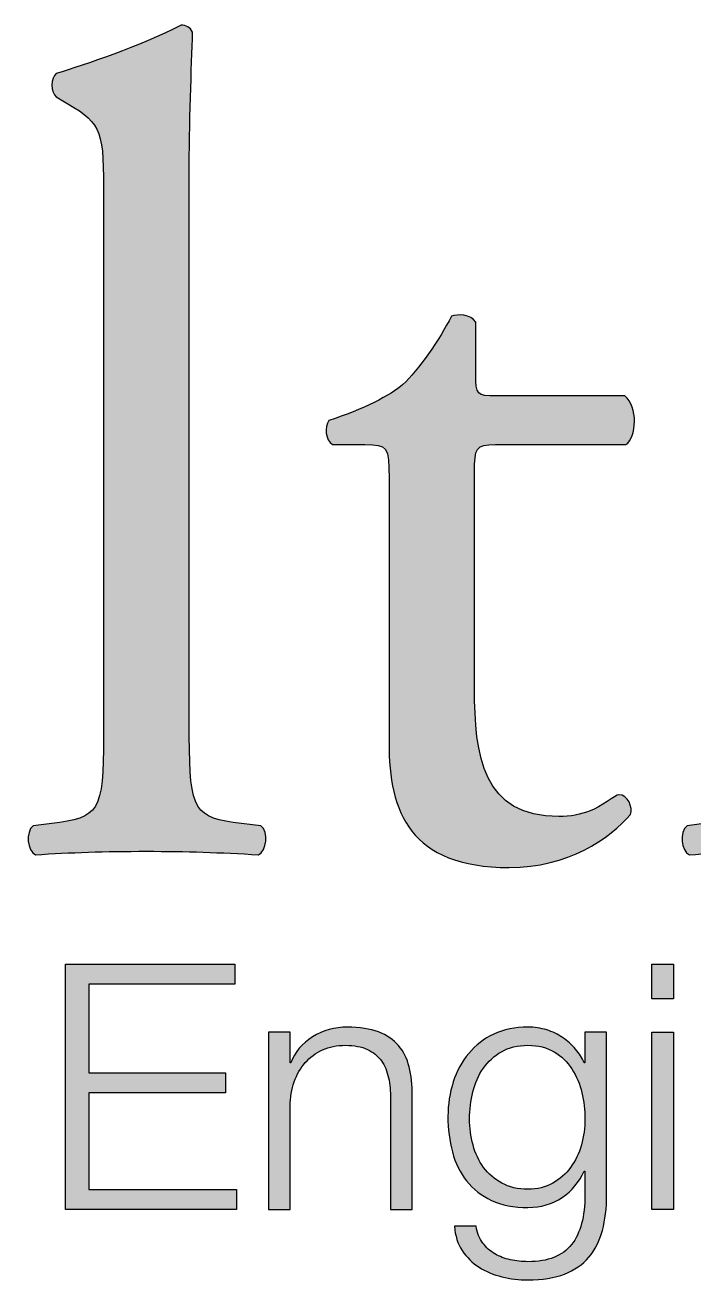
# Paper-space layout 'A0mask' of a CAD drawing. Extents: x 0 to 1153, y 0 to 810.
# Drawn here: x 1024 to 1034.93, y 79.22 to 99.73 of the extents above; entities that cross this region are included whole.
import ezdxf
from ezdxf.enums import TextEntityAlignment as Align

# ---------------------------------------------------------------- set-up
doc = ezdxf.new("R2010")
doc.units = 0
doc.layers.get('0').update_dxf_attribs({"linetype": 'CONTINUOUS'})
doc.layers.get('Defpoints').update_dxf_attribs({"linetype": 'CONTINUOUS'})
doc.layers.add('JPP_Mask', color=7, linetype='CONTINUOUS')
doc.styles.add('JPP', font='arial.ttf')

# ---------------------------------------------------------------- blocks, each defined once
blk = doc.blocks.new('A0mask')
at = {"true_color": 0x0081c6}
h = blk.add_hatch(color=142, dxfattribs=at)
edge = h.paths.add_edge_path()
edge.add_spline(control_points=[(1026.678, 88.342), (1026.678, 88.342), (1026.678, 90.576), (1026.678, 92.809)], knot_values=[15.5, 15.5, 15.5, 15.5, 16, 16, 16, 16], degree=3, periodic=0)
edge.add_spline(control_points=[(1026.678, 92.809), (1026.678, 95.042), (1026.678, 97.275), (1026.678, 97.275), (1026.678, 98.106), (1026.715, 99.051), (1026.734, 99.617)], knot_values=[14, 14, 14, 14, 14.5, 14.5, 14.5, 15.5, 15.5, 15.5, 15.5], degree=3, periodic=0)
edge.add_spline(control_points=[(1026.734, 99.617), (1026.696, 99.693), (1026.621, 99.731), (1026.545, 99.731)], knot_values=[13, 13, 13, 13, 14, 14, 14, 14], degree=3, periodic=0)
edge.add_spline(control_points=[(1026.545, 99.731), (1025.865, 99.372), (1024.978, 99.089), (1024.506, 98.937)], knot_values=[12, 12, 12, 12, 13, 13, 13, 13], degree=3, periodic=0)
edge.add_spline(control_points=[(1024.506, 98.937), (1024.411, 98.88), (1024.411, 98.617), (1024.506, 98.559)], knot_values=[11, 11, 11, 11, 12, 12, 12, 12], degree=3, periodic=0)
edge.add_spline(control_points=[(1024.506, 98.559), (1024.506, 98.559), (1024.695, 98.446), (1024.695, 98.446), (1025.261, 98.106), (1025.28, 97.993), (1025.28, 96.879)], knot_values=[9, 9, 9, 9, 10, 10, 10, 11, 11, 11, 11], degree=3, periodic=0)
edge.add_spline(control_points=[(1025.28, 96.879), (1025.28, 96.879), (1025.28, 88.342), (1025.28, 88.342), (1025.28, 86.983), (1025.261, 86.794), (1024.563, 86.7)], knot_values=[7, 7, 7, 7, 8, 8, 8, 9, 9, 9, 9], degree=3, periodic=0)
edge.add_spline(control_points=[(1024.563, 86.7), (1024.563, 86.7), (1024.128, 86.643), (1024.128, 86.643), (1023.996, 86.548), (1024.034, 86.228), (1024.165, 86.171)], knot_values=[5, 5, 5, 5, 6, 6, 6, 7, 7, 7, 7], degree=3, periodic=0)
edge.add_spline(control_points=[(1024.165, 86.171), (1024.732, 86.208), (1025.299, 86.228), (1025.979, 86.228)], knot_values=[4, 4, 4, 4, 5, 5, 5, 5], degree=3, periodic=0)
edge.add_spline(control_points=[(1025.979, 86.228), (1026.64, 86.228), (1027.187, 86.208), (1027.811, 86.171)], knot_values=[3, 3, 3, 3, 4, 4, 4, 4], degree=3, periodic=0)
edge.add_spline(control_points=[(1027.811, 86.171), (1027.943, 86.228), (1027.981, 86.548), (1027.849, 86.643)], knot_values=[2, 2, 2, 2, 3, 3, 3, 3], degree=3, periodic=0)
edge.add_spline(control_points=[(1027.849, 86.643), (1027.849, 86.643), (1027.395, 86.7), (1027.395, 86.7), (1026.715, 86.794), (1026.678, 86.983), (1026.678, 88.342)], knot_values=[0, 0, 0, 0, 1, 1, 1, 2, 2, 2, 2], degree=3, periodic=0)
h = blk.add_hatch(color=142, dxfattribs=at)
edge = h.paths.add_edge_path()
edge.add_spline(control_points=[(1031.342, 88.89), (1031.342, 88.89), (1031.342, 92.422), (1031.342, 92.422), (1031.342, 92.818), (1031.361, 92.875), (1031.682, 92.875)], knot_values=[0, 0, 0, 0, 1, 1, 1, 2, 2, 2, 2], degree=3, periodic=0)
edge.add_spline(control_points=[(1031.682, 92.875), (1031.682, 92.875), (1032.215, 92.875), (1032.749, 92.875)], knot_values=[19.5, 19.5, 19.5, 19.5, 20, 20, 20, 20], degree=3, periodic=0)
edge.add_spline(control_points=[(1032.749, 92.875), (1033.282, 92.875), (1033.816, 92.875), (1033.816, 92.875), (1033.986, 92.988), (1034.024, 93.498), (1033.797, 93.669)], knot_values=[18, 18, 18, 18, 18.5, 18.5, 18.5, 19.5, 19.5, 19.5, 19.5], degree=3, periodic=0)
edge.add_spline(control_points=[(1033.797, 93.669), (1033.797, 93.669), (1031.7, 93.669), (1031.7, 93.669), (1031.38, 93.669), (1031.361, 93.687), (1031.361, 94.027)], knot_values=[16, 16, 16, 16, 17, 17, 17, 18, 18, 18, 18], degree=3, periodic=0)
edge.add_spline(control_points=[(1031.361, 94.027), (1031.361, 94.027), (1031.361, 94.877), (1031.361, 94.877), (1031.285, 95.009), (1031.059, 95.009), (1030.964, 94.971)], knot_values=[14, 14, 14, 14, 15, 15, 15, 16, 16, 16, 16], degree=3, periodic=0)
edge.add_spline(control_points=[(1030.964, 94.971), (1030.775, 94.594), (1030.416, 94.084), (1030.171, 93.857)], knot_values=[13, 13, 13, 13, 14, 14, 14, 14], degree=3, periodic=0)
edge.add_spline(control_points=[(1030.171, 93.857), (1029.982, 93.687), (1029.51, 93.441), (1028.962, 93.271)], knot_values=[12, 12, 12, 12, 13, 13, 13, 13], degree=3, periodic=0)
edge.add_spline(control_points=[(1028.962, 93.271), (1028.886, 93.158), (1028.905, 92.95), (1029.019, 92.875)], knot_values=[11, 11, 11, 11, 12, 12, 12, 12], degree=3, periodic=0)
edge.add_spline(control_points=[(1029.019, 92.875), (1029.019, 92.875), (1029.548, 92.875), (1029.548, 92.875), (1029.925, 92.875), (1029.944, 92.837), (1029.944, 92.327)], knot_values=[9, 9, 9, 9, 10, 10, 10, 11, 11, 11, 11], degree=3, periodic=0)
edge.add_spline(control_points=[(1029.944, 92.327), (1029.944, 92.327), (1029.944, 88.002), (1029.944, 88.002), (1029.944, 86.869), (1030.284, 85.963), (1031.908, 85.963)], knot_values=[7, 7, 7, 7, 8, 8, 8, 9, 9, 9, 9], degree=3, periodic=0)
edge.add_spline(control_points=[(1031.908, 85.963), (1032.871, 85.963), (1033.552, 86.435), (1033.892, 86.832)], knot_values=[6, 6, 6, 6, 7, 7, 7, 7], degree=3, periodic=0)
edge.add_spline(control_points=[(1033.892, 86.832), (1033.93, 86.945), (1033.853, 87.152), (1033.702, 87.152)], knot_values=[5, 5, 5, 5, 6, 6, 6, 6], degree=3, periodic=0)
edge.add_spline(control_points=[(1033.702, 87.152), (1033.646, 87.152), (1033.4, 86.945), (1033.23, 86.888)], knot_values=[4, 4, 4, 4, 5, 5, 5, 5], degree=3, periodic=0)
edge.add_spline(control_points=[(1033.23, 86.888), (1033.079, 86.832), (1032.909, 86.794), (1032.72, 86.794)], knot_values=[3, 3, 3, 3, 4, 4, 4, 4], degree=3, periodic=0)
edge.add_spline(control_points=[(1032.72, 86.794), (1031.474, 86.794), (1031.342, 87.794), (1031.342, 88.89)], knot_values=[2, 2, 2, 2, 3, 3, 3, 3], degree=3, periodic=0)
h = blk.add_hatch(color=142, dxfattribs=at)
edge = h.paths.add_edge_path()
edge.add_spline(control_points=[(1037.328, 88.342), (1037.328, 88.342), (1037.328, 91.742), (1037.328, 91.742), (1037.328, 92.516), (1037.366, 93.423), (1037.404, 94.084)], knot_values=[5, 5, 5, 5, 6, 6, 6, 7, 7, 7, 7], degree=3, periodic=0)
edge.add_spline(control_points=[(1037.404, 94.084), (1037.385, 94.159), (1037.31, 94.197), (1037.215, 94.197)], knot_values=[4, 4, 4, 4, 5, 5, 5, 5], degree=3, periodic=0)
edge.add_spline(control_points=[(1037.215, 94.197), (1036.78, 93.914), (1035.703, 93.423), (1035.269, 93.271)], knot_values=[3, 3, 3, 3, 4, 4, 4, 4], degree=3, periodic=0)
edge.add_spline(control_points=[(1035.269, 93.271), (1035.175, 93.215), (1035.175, 93.007), (1035.251, 92.932)], knot_values=[2, 2, 2, 2, 3, 3, 3, 3], degree=3, periodic=0)
edge.add_spline(control_points=[(1035.251, 92.932), (1035.251, 92.932), (1035.42, 92.818), (1035.42, 92.818), (1035.93, 92.479), (1035.93, 92.384), (1035.93, 91.648)], knot_values=[0, 0, 0, 0, 1, 1, 1, 2, 2, 2, 2], degree=3, periodic=0)
edge.add_spline(control_points=[(1035.93, 91.648), (1035.93, 91.648), (1035.93, 90.821), (1035.93, 89.995)], knot_values=[15.5, 15.5, 15.5, 15.5, 16, 16, 16, 16], degree=3, periodic=0)
edge.add_spline(control_points=[(1035.93, 89.995), (1035.93, 89.169), (1035.93, 88.342), (1035.93, 88.342), (1035.93, 86.983), (1035.912, 86.794), (1035.212, 86.7)], knot_values=[14, 14, 14, 14, 14.5, 14.5, 14.5, 15.5, 15.5, 15.5, 15.5], degree=3, periodic=0)
edge.add_spline(control_points=[(1035.212, 86.7), (1035.212, 86.7), (1034.816, 86.643), (1034.816, 86.643), (1034.683, 86.548), (1034.721, 86.228), (1034.854, 86.171)], knot_values=[12, 12, 12, 12, 13, 13, 13, 14, 14, 14, 14], degree=3, periodic=0)
edge.add_spline(control_points=[(1034.854, 86.171), (1035.382, 86.208), (1035.95, 86.228), (1036.629, 86.228)], knot_values=[11, 11, 11, 11, 12, 12, 12, 12], degree=3, periodic=0)
edge.add_spline(control_points=[(1036.629, 86.228), (1037.291, 86.228), (1037.838, 86.208), (1038.404, 86.171)], knot_values=[10, 10, 10, 10, 11, 11, 11, 11], degree=3, periodic=0)
edge.add_spline(control_points=[(1038.404, 86.171), (1038.536, 86.228), (1038.575, 86.548), (1038.442, 86.643)], knot_values=[9, 9, 9, 9, 10, 10, 10, 10], degree=3, periodic=0)
edge.add_spline(control_points=[(1038.442, 86.643), (1038.442, 86.643), (1038.046, 86.7), (1038.046, 86.7), (1037.366, 86.794), (1037.328, 86.983), (1037.328, 88.342)], knot_values=[7, 7, 7, 7, 8, 8, 8, 9, 9, 9, 9], degree=3, periodic=0)
at = {"true_color": 0x004a91}
for points in [[(1027.27, 82.608), (1025.036, 82.608), (1025.036, 84.056), (1027.422, 84.056), (1027.422, 84.382), (1024.654, 84.382), (1024.654, 80.374), (1027.45, 80.374), (1027.45, 80.699), (1025.036, 80.699), (1025.036, 82.282), (1027.27, 82.282)], [(1034.596, 84.382), (1034.242, 84.382), (1034.242, 83.815), (1034.596, 83.815)], [(1034.596, 83.27), (1034.242, 83.27), (1034.242, 80.374), (1034.596, 80.374)]]:
    blk.add_hatch(color=154, dxfattribs=at).paths.add_polyline_path(points)
h = blk.add_hatch(color=154, dxfattribs=at)
edge = h.paths.add_edge_path()
edge.add_spline(control_points=[(1030.099, 83.054), (1030.017, 83.149), (1029.907, 83.223), (1029.771, 83.276)], knot_values=[5, 5, 5, 5, 6, 6, 6, 6], degree=3, periodic=0)
edge.add_spline(control_points=[(1029.771, 83.276), (1029.634, 83.328), (1029.465, 83.354), (1029.263, 83.354)], knot_values=[4, 4, 4, 4, 5, 5, 5, 5], degree=3, periodic=0)
edge.add_spline(control_points=[(1029.263, 83.354), (1029.057, 83.354), (1028.868, 83.301), (1028.696, 83.194)], knot_values=[3, 3, 3, 3, 4, 4, 4, 4], degree=3, periodic=0)
edge.add_spline(control_points=[(1028.696, 83.194), (1028.524, 83.088), (1028.404, 82.947), (1028.337, 82.771)], knot_values=[2, 2, 2, 2, 3, 3, 3, 3], degree=3, periodic=0)
edge.add_spline(control_points=[(1028.337, 82.771), (1028.337, 82.771), (1028.326, 82.771), (1028.326, 82.771)], knot_values=[1.00001, 1.00001, 1.00001, 1.00001, 2, 2, 2, 2], degree=3, periodic=0)
edge.add_spline(control_points=[(1028.326, 82.771), (1028.326, 82.771), (1028.326, 82.895), (1028.326, 83.02)], knot_values=[0.5, 0.5, 0.5, 0.5, 1, 1, 1, 1], degree=3, periodic=0)
edge.add_spline(control_points=[(1028.326, 83.02), (1028.326, 83.145), (1028.326, 83.27), (1028.326, 83.27), (1028.326, 83.27), (1028.303, 83.27), (1028.27, 83.27)], knot_values=[22.749965, 22.749965, 22.749965, 22.749965, 23.249965, 23.249965, 23.249965, 23.5, 23.5, 23.5, 23.5], degree=3, periodic=0)
edge.add_spline(control_points=[(1028.27, 83.27), (1028.237, 83.27), (1028.193, 83.27), (1028.149, 83.27)], knot_values=[22.49997, 22.49997, 22.49997, 22.49997, 22.749965, 22.749965, 22.749965, 22.749965], degree=3, periodic=0)
edge.add_spline(control_points=[(1028.149, 83.27), (1028.127, 83.27), (1028.105, 83.27), (1028.084, 83.27)], knot_values=[22.374972, 22.374972, 22.374972, 22.374972, 22.49997, 22.49997, 22.49997, 22.49997], degree=3, periodic=0)
edge.add_spline(control_points=[(1028.084, 83.27), (1028.063, 83.27), (1028.044, 83.27), (1028.027, 83.27)], knot_values=[22.249975, 22.249975, 22.249975, 22.249975, 22.374972, 22.374972, 22.374972, 22.374972], degree=3, periodic=0)
edge.add_spline(control_points=[(1028.027, 83.27), (1028.019, 83.27), (1028.011, 83.27), (1028.005, 83.27)], knot_values=[22.187476, 22.187476, 22.187476, 22.187476, 22.249975, 22.249975, 22.249975, 22.249975], degree=3, periodic=0)
edge.add_spline(control_points=[(1028.005, 83.27), (1027.998, 83.27), (1027.992, 83.27), (1027.987, 83.27)], knot_values=[22.124977, 22.124977, 22.124977, 22.124977, 22.187476, 22.187476, 22.187476, 22.187476], degree=3, periodic=0)
edge.add_spline(control_points=[(1027.972, 83.27), (1027.972, 83.27), (1027.972, 83.27), (1027.972, 83.27), (1027.972, 83.27), (1027.972, 83.27), (1027.972, 83.27)], knot_values=[21.99998, 21.99998, 21.99998, 21.99998, 22.001425, 22.001425, 22.001425, 22.001445, 22.001445, 22.001445, 22.001445], degree=3, periodic=0)
edge.add_spline(control_points=[(1027.972, 83.27), (1027.972, 83.27), (1027.972, 82.546), (1027.972, 81.822)], knot_values=[21.49999, 21.49999, 21.49999, 21.49999, 21.99998, 21.99998, 21.99998, 21.99998], degree=3, periodic=0)
edge.add_spline(control_points=[(1027.972, 81.822), (1027.972, 81.098), (1027.972, 80.374), (1027.972, 80.374), (1027.972, 80.374), (1027.972, 80.374), (1027.972, 80.374)], knot_values=[20.999023, 20.999023, 20.999023, 20.999023, 21.499013, 21.499013, 21.499013, 21.49999, 21.49999, 21.49999, 21.49999], degree=3, periodic=0)
edge.add_spline(control_points=[(1027.981, 80.374), (1027.983, 80.374), (1027.985, 80.374), (1027.987, 80.374)], knot_values=[20.875003, 20.875003, 20.875003, 20.875003, 20.906252, 20.906252, 20.906252, 20.906252], degree=3, periodic=0)
edge.add_spline(control_points=[(1027.987, 80.374), (1027.992, 80.374), (1027.998, 80.374), (1028.005, 80.374)], knot_values=[20.812504, 20.812504, 20.812504, 20.812504, 20.875003, 20.875003, 20.875003, 20.875003], degree=3, periodic=0)
edge.add_spline(control_points=[(1028.005, 80.374), (1028.011, 80.374), (1028.019, 80.374), (1028.027, 80.374)], knot_values=[20.750005, 20.750005, 20.750005, 20.750005, 20.812504, 20.812504, 20.812504, 20.812504], degree=3, periodic=0)
edge.add_spline(control_points=[(1028.027, 80.374), (1028.044, 80.374), (1028.063, 80.374), (1028.084, 80.374)], knot_values=[20.625007, 20.625007, 20.625007, 20.625007, 20.750005, 20.750005, 20.750005, 20.750005], degree=3, periodic=0)
edge.add_spline(control_points=[(1028.084, 80.374), (1028.105, 80.374), (1028.127, 80.374), (1028.149, 80.374)], knot_values=[20.50001, 20.50001, 20.50001, 20.50001, 20.625008, 20.625008, 20.625008, 20.625008], degree=3, periodic=0)
edge.add_spline(control_points=[(1028.149, 80.374), (1028.193, 80.374), (1028.237, 80.374), (1028.27, 80.374)], knot_values=[20.250015, 20.250015, 20.250015, 20.250015, 20.50001, 20.50001, 20.50001, 20.50001], degree=3, periodic=0)
edge.add_spline(control_points=[(1028.27, 80.374), (1028.303, 80.374), (1028.326, 80.374), (1028.326, 80.374), (1028.326, 80.374), (1028.326, 80.374), (1028.326, 80.374)], knot_values=[19.999654, 19.999654, 19.999654, 19.999654, 20.249669, 20.249669, 20.249669, 20.250015, 20.250015, 20.250015, 20.250015], degree=3, periodic=0)
edge.add_spline(control_points=[(1028.326, 80.385), (1028.326, 80.387), (1028.326, 80.39), (1028.326, 80.393)], knot_values=[19.937521, 19.937521, 19.937521, 19.937521, 19.953146, 19.953146, 19.953146, 19.953146], degree=3, periodic=0)
edge.add_spline(control_points=[(1028.326, 80.393), (1028.326, 80.399), (1028.326, 80.407), (1028.326, 80.416)], knot_values=[19.906272, 19.906272, 19.906272, 19.906272, 19.937521, 19.937521, 19.937521, 19.937521], degree=3, periodic=0)
edge.add_spline(control_points=[(1028.326, 80.416), (1028.326, 80.425), (1028.326, 80.435), (1028.326, 80.446)], knot_values=[19.875023, 19.875023, 19.875023, 19.875023, 19.906272, 19.906272, 19.906272, 19.906272], degree=3, periodic=0)
edge.add_spline(control_points=[(1028.326, 80.446), (1028.326, 80.47), (1028.326, 80.498), (1028.326, 80.53)], knot_values=[19.812524, 19.812524, 19.812524, 19.812524, 19.875023, 19.875023, 19.875023, 19.875023], degree=3, periodic=0)
edge.add_spline(control_points=[(1028.326, 80.53), (1028.326, 80.562), (1028.326, 80.598), (1028.326, 80.638)], knot_values=[19.750025, 19.750025, 19.750025, 19.750025, 19.812524, 19.812524, 19.812524, 19.812524], degree=3, periodic=0)
edge.add_spline(control_points=[(1028.326, 80.638), (1028.326, 80.717), (1028.326, 80.809), (1028.326, 80.908)], knot_values=[19.625028, 19.625028, 19.625028, 19.625028, 19.750025, 19.750025, 19.750025, 19.750025], degree=3, periodic=0)
edge.add_spline(control_points=[(1028.326, 80.908), (1028.326, 81.007), (1028.326, 81.113), (1028.326, 81.219)], knot_values=[19.50003, 19.50003, 19.50003, 19.50003, 19.625028, 19.625028, 19.625028, 19.625028], degree=3, periodic=0)
edge.add_spline(control_points=[(1028.326, 81.219), (1028.326, 81.43), (1028.326, 81.641), (1028.326, 81.799)], knot_values=[19.250035, 19.250035, 19.250035, 19.250035, 19.50003, 19.50003, 19.50003, 19.50003], degree=3, periodic=0)
edge.add_spline(control_points=[(1028.326, 81.799), (1028.326, 81.958), (1028.326, 82.064), (1028.326, 82.064), (1028.329, 82.206), (1028.353, 82.337), (1028.395, 82.459)], knot_values=[18, 18, 18, 18, 18.250035, 18.250035, 18.250035, 19.250035, 19.250035, 19.250035, 19.250035], degree=3, periodic=0)
edge.add_spline(control_points=[(1028.395, 82.459), (1028.438, 82.581), (1028.498, 82.686), (1028.575, 82.774)], knot_values=[17, 17, 17, 17, 18, 18, 18, 18], degree=3, periodic=0)
edge.add_spline(control_points=[(1028.575, 82.774), (1028.652, 82.861), (1028.745, 82.931), (1028.856, 82.981)], knot_values=[16, 16, 16, 16, 17, 17, 17, 17], degree=3, periodic=0)
edge.add_spline(control_points=[(1028.856, 82.981), (1028.966, 83.032), (1029.093, 83.057), (1029.235, 83.057), (1029.377, 83.057), (1029.496, 83.035), (1029.591, 82.99)], knot_values=[14, 14, 14, 14, 15, 15, 15, 16, 16, 16, 16], degree=3, periodic=0)
edge.add_spline(control_points=[(1029.591, 82.99), (1029.687, 82.945), (1029.762, 82.883), (1029.819, 82.804)], knot_values=[13, 13, 13, 13, 14, 14, 14, 14], degree=3, periodic=0)
edge.add_spline(control_points=[(1029.819, 82.804), (1029.875, 82.726), (1029.914, 82.633), (1029.936, 82.526)], knot_values=[12, 12, 12, 12, 13, 13, 13, 13], degree=3, periodic=0)
edge.add_spline(control_points=[(1029.936, 82.526), (1029.959, 82.42), (1029.97, 82.305), (1029.97, 82.181)], knot_values=[11, 11, 11, 11, 12, 12, 12, 12], degree=3, periodic=0)
edge.add_spline(control_points=[(1029.97, 82.181), (1029.97, 82.181), (1029.97, 80.374), (1029.97, 80.374), (1029.97, 80.374), (1030.059, 80.374), (1030.147, 80.374)], knot_values=[9.5, 9.5, 9.5, 9.5, 10.5, 10.5, 10.5, 11, 11, 11, 11], degree=3, periodic=0)
edge.add_spline(control_points=[(1030.147, 80.374), (1030.235, 80.374), (1030.324, 80.374), (1030.324, 80.374), (1030.324, 80.374), (1030.324, 80.84), (1030.324, 81.306)], knot_values=[8.5, 8.5, 8.5, 8.5, 9, 9, 9, 9.5, 9.5, 9.5, 9.5], degree=3, periodic=0)
edge.add_spline(control_points=[(1030.324, 81.306), (1030.324, 81.772), (1030.324, 82.237), (1030.324, 82.237), (1030.324, 82.409), (1030.307, 82.565), (1030.273, 82.703)], knot_values=[7, 7, 7, 7, 7.5, 7.5, 7.5, 8.5, 8.5, 8.5, 8.5], degree=3, periodic=0)
edge.add_spline(control_points=[(1030.273, 82.703), (1030.24, 82.842), (1030.182, 82.959), (1030.099, 83.054)], knot_values=[6, 6, 6, 6, 7, 7, 7, 7], degree=3, periodic=0)
h = blk.add_hatch(color=154, dxfattribs=at)
edge = h.paths.add_edge_path()
edge.add_spline(control_points=[(1033.501, 80.61), (1033.501, 80.61), (1033.501, 83.27), (1033.501, 83.27), (1033.501, 83.27), (1033.412, 83.27), (1033.324, 83.27)], knot_values=[32.5, 32.5, 32.5, 32.5, 33.5, 33.5, 33.5, 34, 34, 34, 34], degree=3, periodic=0)
edge.add_spline(control_points=[(1033.324, 83.27), (1033.236, 83.27), (1033.147, 83.27), (1033.147, 83.27), (1033.147, 83.27), (1033.147, 83.145), (1033.147, 83.02)], knot_values=[31.5, 31.5, 31.5, 31.5, 32, 32, 32, 32.5, 32.5, 32.5, 32.5], degree=3, periodic=0)
edge.add_spline(control_points=[(1033.147, 83.02), (1033.147, 82.895), (1033.147, 82.771), (1033.147, 82.771), (1033.147, 82.771), (1033.147, 82.771), (1033.147, 82.771)], knot_values=[30.99999, 30.99999, 30.99999, 30.99999, 31.249995, 31.249995, 31.249995, 31.5, 31.5, 31.5, 31.5], degree=3, periodic=0)
edge.add_spline(control_points=[(1033.147, 82.771), (1033.147, 82.771), (1033.136, 82.771), (1033.136, 82.771)], knot_values=[30.00001, 30.00001, 30.00001, 30.00001, 30.99999, 30.99999, 30.99999, 30.99999], degree=3, periodic=0)
edge.add_spline(control_points=[(1033.136, 82.771), (1033.102, 82.849), (1033.055, 82.924), (1032.993, 82.995)], knot_values=[29, 29, 29, 29, 30, 30, 30, 30], degree=3, periodic=0)
edge.add_spline(control_points=[(1032.993, 82.995), (1032.931, 83.066), (1032.861, 83.129), (1032.782, 83.183)], knot_values=[28, 28, 28, 28, 29, 29, 29, 29], degree=3, periodic=0)
edge.add_spline(control_points=[(1032.782, 83.183), (1032.704, 83.237), (1032.617, 83.279), (1032.521, 83.309), (1032.426, 83.339), (1032.324, 83.354), (1032.215, 83.354)], knot_values=[26, 26, 26, 26, 27, 27, 27, 28, 28, 28, 28], degree=3, periodic=0)
edge.add_spline(control_points=[(1032.215, 83.354), (1032.006, 83.354), (1031.82, 83.316), (1031.657, 83.24)], knot_values=[25, 25, 25, 25, 26, 26, 26, 26], degree=3, periodic=0)
edge.add_spline(control_points=[(1031.657, 83.24), (1031.494, 83.163), (1031.358, 83.058), (1031.247, 82.925)], knot_values=[24, 24, 24, 24, 25, 25, 25, 25], degree=3, periodic=0)
edge.add_spline(control_points=[(1031.247, 82.925), (1031.137, 82.792), (1031.052, 82.637), (1030.994, 82.459), (1030.936, 82.281), (1030.907, 82.093), (1030.907, 81.895)], knot_values=[22, 22, 22, 22, 23, 23, 23, 24, 24, 24, 24], degree=3, periodic=0)
edge.add_spline(control_points=[(1030.907, 81.895), (1030.907, 81.689), (1030.932, 81.496), (1030.98, 81.314)], knot_values=[21, 21, 21, 21, 22, 22, 22, 22], degree=3, periodic=0)
edge.add_spline(control_points=[(1030.98, 81.314), (1031.029, 81.132), (1031.107, 80.975), (1031.213, 80.84)], knot_values=[20, 20, 20, 20, 21, 21, 21, 21], degree=3, periodic=0)
edge.add_spline(control_points=[(1031.213, 80.84), (1031.32, 80.705), (1031.456, 80.599), (1031.621, 80.523)], knot_values=[19, 19, 19, 19, 20, 20, 20, 20], degree=3, periodic=0)
edge.add_spline(control_points=[(1031.621, 80.523), (1031.785, 80.446), (1031.983, 80.407), (1032.215, 80.407)], knot_values=[18, 18, 18, 18, 19, 19, 19, 19], degree=3, periodic=0)
edge.add_spline(control_points=[(1032.215, 80.407), (1032.429, 80.407), (1032.615, 80.462), (1032.774, 80.57)], knot_values=[17, 17, 17, 17, 18, 18, 18, 18], degree=3, periodic=0)
edge.add_spline(control_points=[(1032.774, 80.57), (1032.933, 80.679), (1033.054, 80.823), (1033.136, 81.002)], knot_values=[16, 16, 16, 16, 17, 17, 17, 17], degree=3, periodic=0)
edge.add_spline(control_points=[(1033.136, 81.002), (1033.136, 81.002), (1033.147, 81.002), (1033.147, 81.002)], knot_values=[15.00001, 15.00001, 15.00001, 15.00001, 16, 16, 16, 16], degree=3, periodic=0)
edge.add_spline(control_points=[(1033.147, 81.002), (1033.147, 81.002), (1033.147, 80.904), (1033.147, 80.806)], knot_values=[14.5, 14.5, 14.5, 14.5, 15, 15, 15, 15], degree=3, periodic=0)
edge.add_spline(control_points=[(1033.147, 80.806), (1033.147, 80.708), (1033.147, 80.61), (1033.147, 80.61), (1033.147, 80.258), (1033.074, 79.988), (1032.928, 79.801), (1032.782, 79.614), (1032.545, 79.521), (1032.215, 79.521)], knot_values=[12, 12, 12, 12, 12.5, 12.5, 12.5, 13.5, 13.5, 13.5, 14.5, 14.5, 14.5, 14.5], degree=3, periodic=0)
edge.add_spline(control_points=[(1032.215, 79.521), (1032.118, 79.521), (1032.023, 79.531), (1031.929, 79.552)], knot_values=[11, 11, 11, 11, 12, 12, 12, 12], degree=3, periodic=0)
edge.add_spline(control_points=[(1031.929, 79.552), (1031.835, 79.572), (1031.751, 79.605), (1031.674, 79.65)], knot_values=[10, 10, 10, 10, 11, 11, 11, 11], degree=3, periodic=0)
edge.add_spline(control_points=[(1031.674, 79.65), (1031.597, 79.694), (1031.532, 79.753), (1031.477, 79.826), (1031.423, 79.899), (1031.387, 79.99), (1031.368, 80.099)], knot_values=[8, 8, 8, 8, 9, 9, 9, 10, 10, 10, 10], degree=3, periodic=0)
edge.add_spline(control_points=[(1031.368, 80.099), (1031.368, 80.099), (1031.014, 80.099), (1031.014, 80.099), (1031.025, 79.946), (1031.067, 79.814), (1031.14, 79.703), (1031.213, 79.593), (1031.305, 79.502), (1031.416, 79.431)], knot_values=[5, 5, 5, 5, 6, 6, 6, 7, 7, 7, 8, 8, 8, 8], degree=3, periodic=0)
edge.add_spline(control_points=[(1031.416, 79.431), (1031.526, 79.36), (1031.65, 79.307), (1031.789, 79.274), (1031.927, 79.24), (1032.069, 79.223), (1032.215, 79.223)], knot_values=[3, 3, 3, 3, 4, 4, 4, 5, 5, 5, 5], degree=3, periodic=0)
edge.add_spline(control_points=[(1032.215, 79.223), (1032.451, 79.223), (1032.651, 79.255), (1032.813, 79.319)], knot_values=[2, 2, 2, 2, 3, 3, 3, 3], degree=3, periodic=0)
edge.add_spline(control_points=[(1032.813, 79.319), (1032.976, 79.382), (1033.108, 79.474), (1033.209, 79.594), (1033.31, 79.713), (1033.384, 79.859), (1033.431, 80.031)], knot_values=[0, 0, 0, 0, 1, 1, 1, 2, 2, 2, 2], degree=3, periodic=0)
edge.add_spline(control_points=[(1033.431, 80.031), (1033.477, 80.204), (1033.501, 80.396), (1033.501, 80.61)], knot_values=[34, 34, 34, 34, 35, 35, 35, 35], degree=3, periodic=0)
edge = h.paths.add_edge_path(flags=16)
edge.add_spline(control_points=[(1033.147, 81.856), (1033.147, 81.71), (1033.128, 81.568), (1033.088, 81.429)], knot_values=[2, 2, 2, 2, 3, 3, 3, 3], degree=3, periodic=0)
edge.add_spline(control_points=[(1033.088, 81.429), (1033.049, 81.291), (1032.99, 81.168), (1032.912, 81.061)], knot_values=[1, 1, 1, 1, 2, 2, 2, 2], degree=3, periodic=0)
edge.add_spline(control_points=[(1032.912, 81.061), (1032.833, 80.955), (1032.736, 80.869), (1032.62, 80.803)], knot_values=[0, 0, 0, 0, 1, 1, 1, 1], degree=3, periodic=0)
edge.add_spline(control_points=[(1032.62, 80.803), (1032.504, 80.738), (1032.369, 80.705), (1032.215, 80.705)], knot_values=[15, 15, 15, 15, 16, 16, 16, 16], degree=3, periodic=0)
edge.add_spline(control_points=[(1032.215, 80.705), (1032.051, 80.705), (1031.908, 80.738), (1031.789, 80.803), (1031.669, 80.869), (1031.57, 80.955), (1031.491, 81.061), (1031.413, 81.168), (1031.355, 81.291), (1031.317, 81.429)], knot_values=[12, 12, 12, 12, 13, 13, 13, 14, 14, 14, 15, 15, 15, 15], degree=3, periodic=0)
edge.add_spline(control_points=[(1031.317, 81.429), (1031.28, 81.568), (1031.261, 81.71), (1031.261, 81.856)], knot_values=[11, 11, 11, 11, 12, 12, 12, 12], degree=3, periodic=0)
edge.add_spline(control_points=[(1031.261, 81.856), (1031.261, 82.005), (1031.279, 82.152), (1031.315, 82.296)], knot_values=[10, 10, 10, 10, 11, 11, 11, 11], degree=3, periodic=0)
edge.add_spline(control_points=[(1031.315, 82.296), (1031.35, 82.44), (1031.407, 82.569), (1031.486, 82.681)], knot_values=[9, 9, 9, 9, 10, 10, 10, 10], degree=3, periodic=0)
edge.add_spline(control_points=[(1031.486, 82.681), (1031.564, 82.793), (1031.664, 82.884), (1031.783, 82.953), (1031.903, 83.022), (1032.047, 83.057), (1032.215, 83.057), (1032.384, 83.057), (1032.527, 83.021), (1032.645, 82.95)], knot_values=[6, 6, 6, 6, 7, 7, 7, 8, 8, 8, 9, 9, 9, 9], degree=3, periodic=0)
edge.add_spline(control_points=[(1032.645, 82.95), (1032.763, 82.879), (1032.859, 82.786), (1032.934, 82.67)], knot_values=[5, 5, 5, 5, 6, 6, 6, 6], degree=3, periodic=0)
edge.add_spline(control_points=[(1032.934, 82.67), (1033.009, 82.554), (1033.063, 82.424), (1033.097, 82.282)], knot_values=[4, 4, 4, 4, 5, 5, 5, 5], degree=3, periodic=0)
edge.add_spline(control_points=[(1033.097, 82.282), (1033.13, 82.14), (1033.147, 81.998), (1033.147, 81.856)], knot_values=[3, 3, 3, 3, 4, 4, 4, 4], degree=3, periodic=0)
at = {"layer": 'Defpoints', "color": 154, "true_color": 0x004a91}
for points in [[(1027.422, 84.382), (1027.422, 84.056), (1025.036, 84.056), (1025.036, 82.608), (1027.27, 82.608), (1027.27, 82.282), (1025.036, 82.282), (1025.036, 80.699), (1027.45, 80.699), (1027.45, 80.374), (1024.654, 80.374), (1024.654, 84.382), (1027.422, 84.382)], [(1034.596, 84.382), (1034.596, 83.815), (1034.242, 83.815), (1034.242, 84.382), (1034.596, 84.382)], [(1034.596, 83.27), (1034.596, 80.374), (1034.242, 80.374), (1034.242, 83.27), (1034.596, 83.27)]]:
    blk.add_lwpolyline(points, dxfattribs=at)
at = {"layer": 'Defpoints', "color": 142, "true_color": 0x0081c6}
for points, knots in [([(1026.678, 88.342), (1026.678, 86.983), (1026.715, 86.794), (1027.395, 86.7), (1027.395, 86.7), (1027.849, 86.643), (1027.849, 86.643), (1027.981, 86.548), (1027.943, 86.228), (1027.811, 86.171), (1027.187, 86.208), (1026.64, 86.228), (1025.979, 86.228), (1025.299, 86.228), (1024.732, 86.208), (1024.165, 86.171), (1024.034, 86.228), (1023.996, 86.548), (1024.128, 86.643), (1024.128, 86.643), (1024.563, 86.7), (1024.563, 86.7), (1025.261, 86.794), (1025.28, 86.983), (1025.28, 88.342), (1025.28, 88.342), (1025.28, 96.879), (1025.28, 96.879), (1025.28, 97.993), (1025.261, 98.106), (1024.695, 98.446), (1024.695, 98.446), (1024.506, 98.559), (1024.506, 98.559), (1024.411, 98.617), (1024.411, 98.88), (1024.506, 98.937), (1024.978, 99.089), (1025.865, 99.372), (1026.545, 99.731), (1026.621, 99.731), (1026.696, 99.693), (1026.734, 99.617), (1026.715, 99.051), (1026.678, 98.106), (1026.678, 97.275), (1026.678, 97.275), (1026.678, 88.342), (1026.678, 88.342)], [0, 0, 0, 0, 1, 1, 1, 2, 2, 2, 3, 3, 3, 4, 4, 4, 5, 5, 5, 6, 6, 6, 7, 7, 7, 8, 8, 8, 9, 9, 9, 10, 10, 10, 11, 11, 11, 12, 12, 12, 13, 13, 13, 14, 14, 14, 15, 15, 15, 16, 16, 16, 16]), ([(1031.682, 92.875), (1031.361, 92.875), (1031.342, 92.818), (1031.342, 92.422), (1031.342, 92.422), (1031.342, 88.89), (1031.342, 88.89), (1031.342, 87.794), (1031.474, 86.794), (1032.72, 86.794), (1032.909, 86.794), (1033.079, 86.832), (1033.23, 86.888), (1033.4, 86.945), (1033.646, 87.152), (1033.702, 87.152), (1033.853, 87.152), (1033.93, 86.945), (1033.892, 86.832), (1033.552, 86.435), (1032.871, 85.963), (1031.908, 85.963), (1030.284, 85.963), (1029.944, 86.869), (1029.944, 88.002), (1029.944, 88.002), (1029.944, 92.327), (1029.944, 92.327), (1029.944, 92.837), (1029.925, 92.875), (1029.548, 92.875), (1029.548, 92.875), (1029.019, 92.875), (1029.019, 92.875), (1028.905, 92.95), (1028.886, 93.158), (1028.962, 93.271), (1029.51, 93.441), (1029.982, 93.687), (1030.171, 93.857), (1030.416, 94.084), (1030.775, 94.594), (1030.964, 94.971), (1031.059, 95.009), (1031.285, 95.009), (1031.361, 94.877), (1031.361, 94.877), (1031.361, 94.027), (1031.361, 94.027), (1031.361, 93.687), (1031.38, 93.669), (1031.7, 93.669), (1031.7, 93.669), (1033.797, 93.669), (1033.797, 93.669), (1034.024, 93.498), (1033.986, 92.988), (1033.816, 92.875), (1033.816, 92.875), (1031.682, 92.875), (1031.682, 92.875)], [0, 0, 0, 0, 1, 1, 1, 2, 2, 2, 3, 3, 3, 4, 4, 4, 5, 5, 5, 6, 6, 6, 7, 7, 7, 8, 8, 8, 9, 9, 9, 10, 10, 10, 11, 11, 11, 12, 12, 12, 13, 13, 13, 14, 14, 14, 15, 15, 15, 16, 16, 16, 17, 17, 17, 18, 18, 18, 19, 19, 19, 20, 20, 20, 20]), ([(1035.93, 91.648), (1035.93, 92.384), (1035.93, 92.479), (1035.42, 92.818), (1035.42, 92.818), (1035.251, 92.932), (1035.251, 92.932), (1035.175, 93.007), (1035.175, 93.215), (1035.269, 93.271), (1035.703, 93.423), (1036.78, 93.914), (1037.215, 94.197), (1037.31, 94.197), (1037.385, 94.159), (1037.404, 94.084), (1037.366, 93.423), (1037.328, 92.516), (1037.328, 91.742), (1037.328, 91.742), (1037.328, 88.342), (1037.328, 88.342), (1037.328, 86.983), (1037.366, 86.794), (1038.046, 86.7), (1038.046, 86.7), (1038.442, 86.643), (1038.442, 86.643), (1038.575, 86.548), (1038.536, 86.228), (1038.404, 86.171), (1037.838, 86.208), (1037.291, 86.228), (1036.629, 86.228), (1035.95, 86.228), (1035.382, 86.208), (1034.854, 86.171), (1034.721, 86.228), (1034.683, 86.548), (1034.816, 86.643), (1034.816, 86.643), (1035.212, 86.7), (1035.212, 86.7), (1035.912, 86.794), (1035.93, 86.983), (1035.93, 88.342), (1035.93, 88.342), (1035.93, 91.648), (1035.93, 91.648)], [0, 0, 0, 0, 1, 1, 1, 2, 2, 2, 3, 3, 3, 4, 4, 4, 5, 5, 5, 6, 6, 6, 7, 7, 7, 8, 8, 8, 9, 9, 9, 10, 10, 10, 11, 11, 11, 12, 12, 12, 13, 13, 13, 14, 14, 14, 15, 15, 15, 16, 16, 16, 16])]:
    blk.add_open_spline(points, degree=3, knots=knots, dxfattribs=at)
at = {"layer": 'Defpoints', "color": 154, "true_color": 0x004a91}
for points, knots in [([(1028.326, 83.27), (1028.326, 83.27), (1028.326, 82.771), (1028.326, 82.771), (1028.326, 82.771), (1028.337, 82.771), (1028.337, 82.771), (1028.404, 82.947), (1028.524, 83.088), (1028.696, 83.194), (1028.868, 83.301), (1029.057, 83.354), (1029.263, 83.354), (1029.465, 83.354), (1029.634, 83.328), (1029.771, 83.276), (1029.907, 83.223), (1030.017, 83.149), (1030.099, 83.054), (1030.182, 82.959), (1030.24, 82.842), (1030.273, 82.703), (1030.307, 82.565), (1030.324, 82.409), (1030.324, 82.237), (1030.324, 82.237), (1030.324, 80.374), (1030.324, 80.374), (1030.324, 80.374), (1029.97, 80.374), (1029.97, 80.374), (1029.97, 80.374), (1029.97, 82.181), (1029.97, 82.181), (1029.97, 82.305), (1029.959, 82.42), (1029.936, 82.526), (1029.914, 82.633), (1029.875, 82.726), (1029.819, 82.804), (1029.762, 82.883), (1029.687, 82.945), (1029.591, 82.99), (1029.496, 83.035), (1029.377, 83.057), (1029.235, 83.057), (1029.093, 83.057), (1028.966, 83.032), (1028.856, 82.981), (1028.745, 82.931), (1028.652, 82.861), (1028.575, 82.774), (1028.498, 82.686), (1028.438, 82.581), (1028.395, 82.459), (1028.353, 82.337), (1028.329, 82.206), (1028.326, 82.064), (1028.326, 82.064), (1028.326, 80.374), (1028.326, 80.374), (1028.326, 80.374), (1027.972, 80.374), (1027.972, 80.374), (1027.972, 80.374), (1027.972, 83.27), (1027.972, 83.27), (1027.972, 83.27), (1028.326, 83.27), (1028.326, 83.27)], [0, 0, 0, 0, 1, 1, 1, 2, 2, 2, 3, 3, 3, 4, 4, 4, 5, 5, 5, 6, 6, 6, 7, 7, 7, 8, 8, 8, 9, 9, 9, 10, 10, 10, 11, 11, 11, 12, 12, 12, 13, 13, 13, 14, 14, 14, 15, 15, 15, 16, 16, 16, 17, 17, 17, 18, 18, 18, 19, 19, 19, 20, 20, 20, 21, 21, 21, 22, 22, 22, 23, 23, 23, 23]), ([(1033.431, 80.031), (1033.384, 79.859), (1033.31, 79.713), (1033.209, 79.594), (1033.108, 79.474), (1032.976, 79.382), (1032.813, 79.319), (1032.651, 79.255), (1032.451, 79.223), (1032.215, 79.223), (1032.069, 79.223), (1031.927, 79.24), (1031.789, 79.274), (1031.65, 79.307), (1031.526, 79.36), (1031.416, 79.431), (1031.305, 79.502), (1031.213, 79.593), (1031.14, 79.703), (1031.067, 79.814), (1031.025, 79.946), (1031.014, 80.099), (1031.014, 80.099), (1031.368, 80.099), (1031.368, 80.099), (1031.387, 79.99), (1031.423, 79.899), (1031.477, 79.826), (1031.532, 79.753), (1031.597, 79.694), (1031.674, 79.65), (1031.751, 79.605), (1031.835, 79.572), (1031.929, 79.552), (1032.023, 79.531), (1032.118, 79.521), (1032.215, 79.521), (1032.545, 79.521), (1032.782, 79.614), (1032.928, 79.801), (1033.074, 79.988), (1033.147, 80.258), (1033.147, 80.61), (1033.147, 80.61), (1033.147, 81.002), (1033.147, 81.002), (1033.147, 81.002), (1033.136, 81.002), (1033.136, 81.002), (1033.054, 80.823), (1032.933, 80.679), (1032.774, 80.57), (1032.615, 80.462), (1032.429, 80.407), (1032.215, 80.407), (1031.983, 80.407), (1031.785, 80.446), (1031.621, 80.523), (1031.456, 80.599), (1031.32, 80.705), (1031.213, 80.84), (1031.107, 80.975), (1031.029, 81.132), (1030.98, 81.314), (1030.932, 81.496), (1030.907, 81.689), (1030.907, 81.895), (1030.907, 82.093), (1030.936, 82.281), (1030.994, 82.459), (1031.052, 82.637), (1031.137, 82.792), (1031.247, 82.925), (1031.358, 83.058), (1031.494, 83.163), (1031.657, 83.24), (1031.82, 83.316), (1032.006, 83.354), (1032.215, 83.354), (1032.324, 83.354), (1032.426, 83.339), (1032.521, 83.309), (1032.617, 83.279), (1032.704, 83.237), (1032.782, 83.183), (1032.861, 83.129), (1032.931, 83.066), (1032.993, 82.995), (1033.055, 82.924), (1033.102, 82.849), (1033.136, 82.771), (1033.136, 82.771), (1033.147, 82.771), (1033.147, 82.771), (1033.147, 82.771), (1033.147, 83.27), (1033.147, 83.27), (1033.147, 83.27), (1033.501, 83.27), (1033.501, 83.27), (1033.501, 83.27), (1033.501, 80.61), (1033.501, 80.61), (1033.501, 80.396), (1033.477, 80.204), (1033.431, 80.031)], [0, 0, 0, 0, 1, 1, 1, 2, 2, 2, 3, 3, 3, 4, 4, 4, 5, 5, 5, 6, 6, 6, 7, 7, 7, 8, 8, 8, 9, 9, 9, 10, 10, 10, 11, 11, 11, 12, 12, 12, 13, 13, 13, 14, 14, 14, 15, 15, 15, 16, 16, 16, 17, 17, 17, 18, 18, 18, 19, 19, 19, 20, 20, 20, 21, 21, 21, 22, 22, 22, 23, 23, 23, 24, 24, 24, 25, 25, 25, 26, 26, 26, 27, 27, 27, 28, 28, 28, 29, 29, 29, 30, 30, 30, 31, 31, 31, 32, 32, 32, 33, 33, 33, 34, 34, 34, 35, 35, 35, 35]), ([(1032.62, 80.803), (1032.736, 80.869), (1032.833, 80.955), (1032.912, 81.061), (1032.99, 81.168), (1033.049, 81.291), (1033.088, 81.429), (1033.128, 81.568), (1033.147, 81.71), (1033.147, 81.856), (1033.147, 81.998), (1033.13, 82.14), (1033.097, 82.282), (1033.063, 82.424), (1033.009, 82.554), (1032.934, 82.67), (1032.859, 82.786), (1032.763, 82.879), (1032.645, 82.95), (1032.527, 83.021), (1032.384, 83.057), (1032.215, 83.057), (1032.047, 83.057), (1031.903, 83.022), (1031.783, 82.953), (1031.664, 82.884), (1031.564, 82.793), (1031.486, 82.681), (1031.407, 82.569), (1031.35, 82.44), (1031.315, 82.296), (1031.279, 82.152), (1031.261, 82.005), (1031.261, 81.856), (1031.261, 81.71), (1031.28, 81.568), (1031.317, 81.429), (1031.355, 81.291), (1031.413, 81.168), (1031.491, 81.061), (1031.57, 80.955), (1031.669, 80.869), (1031.789, 80.803), (1031.908, 80.738), (1032.051, 80.705), (1032.215, 80.705), (1032.369, 80.705), (1032.504, 80.738), (1032.62, 80.803)], [0, 0, 0, 0, 1, 1, 1, 2, 2, 2, 3, 3, 3, 4, 4, 4, 5, 5, 5, 6, 6, 6, 7, 7, 7, 8, 8, 8, 9, 9, 9, 10, 10, 10, 11, 11, 11, 12, 12, 12, 13, 13, 13, 14, 14, 14, 15, 15, 15, 16, 16, 16, 16])]:
    blk.add_open_spline(points, degree=3, knots=knots, dxfattribs=at)
at = {"color": 7, "style": 'JPP'}
for tag, p in [('Client', (1086, 115)), ('Project1', (1086, 90)), ('Project2', (1086, 82.5)), ('Project3', (1086, 75)), ('Title1', (1086, 57.5)), ('Title2', (1086, 50)), ('Title3', (1086, 42.5)), ('Status', (978, 7.5))]:
    blk.add_attdef(tag, text='', height=3.5, dxfattribs=at).set_placement(p, align=Align.MIDDLE_LEFT)
at = {"color": 2, "style": 'JPP'}
for tag, p in [('Scale', (1005.5, 25)), ('Checked', (1095.5, 25)), ('Drawn', (1050.5, 25)), ('Date', (1140.5, 25))]:
    blk.add_attdef(tag, text='', height=2, dxfattribs=at).set_placement(p, align=Align.MIDDLE_CENTER)
at = {"color": 6, "style": 'JPP'}
for tag, p in [('Ref', (1068, 7.5)), ('DrgNo.', (1110, 7.5))]:
    blk.add_attdef(tag, text='', height=4, dxfattribs=at).set_placement(p, align=Align.MIDDLE_LEFT)
blk.add_attdef('Rev', text='', height=4, dxfattribs=at).set_placement((1144.275, 7.5), align=Align.MIDDLE_CENTER)

psp = doc.layouts.new('A0mask')

# ---------------------------------------------------------------- block references
at = {"layer": 'JPP_Mask'}
psp.add_blockref('A0mask', (0, 0), dxfattribs=at)

doc.saveas('drawing.dxf')
